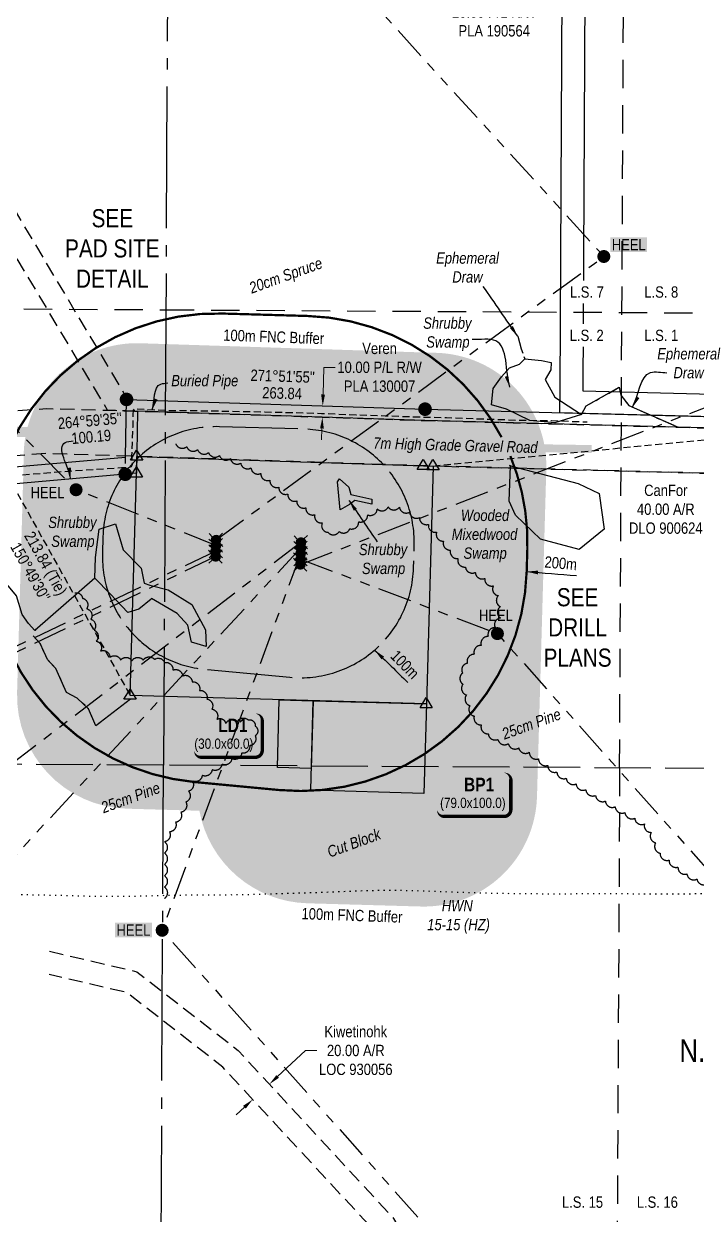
# Model space of a CAD drawing. Header units: inches. Extents: x 464475 to 485921, y 6038951 to 6050475.
# Drawn here: x 476161 to 476755, y 6043843 to 6044894 of the extents above; entities that cross this region are included whole.
import ezdxf
from ezdxf.enums import TextEntityAlignment as Align

# ---------------------------------------------------------------- set-up
doc = ezdxf.new("R2010")
doc.units = ezdxf.units.IN
doc.header["$LTSCALE"] = 5
for name, pattern in [('0', [1, 1, 0]), ('foc-ACCESSROAD', [3.75, 2.5, -1.25]), ('foc-BUFFER', [16.75, 15, -1.75]), ('foc-DOT', [1, 0.2, -0.8]), ('foc-DRILLPATH', [14.75, 6, -1.75, 1.75, -1.75, 1.75, -1.75]), ('foc-LSD', [8, 5, -3]), ('foc-QUARTERLINE', [33, 25, -3, 2, -3]), ('foc-TIELINE', [1.875, 1.25, -0.625]), ('foc-TOPO', [1, 0.2, -0.8]), ('foc-TOPO-ephemeral', [6.25, 3.125, -0.625, 0.625, -0.625, 0.625, -0.625]), ('foc-UNSURVEYED', [12.5, 10, -2.5]), ('UG_PIPE', [1.875, 1.25, -0.625])]:
    doc.linetypes.add(name, pattern=pattern)
for name, color, linetype in [('ABADATA-DRILL-T', 8, 'Continuous'), ('AS-DRILL', 8, 'foc-DOT'), ('AS-PIPE-UG', 44, 'UG_PIPE'), ('AS-PIPE-UG-T', 44, 'Continuous'), ('AS-ROADS', 254, 'Continuous'), ('AUX-BUFFER', 7, 'foc-BUFFER'), ('C-RW', 13, 'Continuous'), ('C-SYMBOL', 7, 'Continuous'), ('DETAIL-T', 7, 'Continuous'), ('F-AR', 190, 'foc-ACCESSROAD'), ('L-BD', 7, 'Continuous'), ('L-MON', 1, 'Continuous'), ('L-QSEC', 8, 'foc-QUARTERLINE'), ('L-SECTION-LSD', 7, 'foc-LSD'), ('L-TIE', 7, 'foc-TIELINE'), ('L-USEC', 7, 'foc-UNSURVEYED'), ('P-BUFFER-H 30m', 51, 'Continuous'), ('P-FNC BUFFER-T', 40, 'Continuous'), ('P-PDRILLPATH', 12, 'foc-DRILLPATH'), ('P-PROPOSED', 10, 'Continuous'), ('P-PROPOSED-H', 21, 'Continuous'), ('P-TEMP-BLOCKS', 250, 'Continuous'), ('P-TEMP-H', 41, 'Continuous'), ('P-TEMP_WORKSPACE', 46, 'Continuous'), ('T-BUSH', 110, '0'), ('T-BUSH-T', 110, 'Continuous'), ('T-CREEK', 160, 'Continuous'), ('T-DRAW', 143, 'foc-TOPO-ephemeral'), ('T-GENERAL', 48, 'foc-TOPO'), ('T-WATER-T', 170, 'Continuous'), ('WETLAND', 143, 'Continuous'), ('WETLAND-T', 146, 'Continuous')]:
    doc.layers.add(name, color=color, linetype=linetype)
for name, color, linetype, lineweight in [('C-RW-T', 13, 'Continuous', 9), ('F-AR-T', 190, 'Continuous', 9), ('T-TEXT', 48, 'Continuous', 18)]:
    doc.layers.add(name, color=color, linetype=linetype, lineweight=lineweight)
doc.styles.add('100L', font='ARIALN.TTF', dxfattribs={"height": 11})
doc.styles.add('175L', font='ARIALN.TTF', dxfattribs={"height": 20})
doc.styles.add('80', font='ARIALN.TTF', dxfattribs={"height": 10})
doc.styles.add('80CG', font='ARIALN.TTF', dxfattribs={"height": 10})
doc.styles.add('80L', font='ARIALN.TTF', dxfattribs={"height": 10})
doc.styles.add('80LS', font='ARIALNI.TTF', dxfattribs={"height": 10})
doc.styles.add('BOLD', font='ARIALNB.TTF')
doc.styles.add('foc-LtypeFont', font='ARIALN.TTF', dxfattribs={"height": 7.35})
doc.linetypes.add('foc-TOPO-flowdirection-NOLINE', pattern='A,0,[">",foc-LtypeFont,S=0.3,R=0,X=0,Y=-0.945],-20,[">",foc-LtypeFont,S=0.3,R=0,X=0,Y=-0.945],0', length=20)
doc.dimstyles.new('CG2011', dxfattribs={"dimscale": 5, "dimtxt": 9, "dimasz": 2, "dimexe": 0.2, "dimexo": 0.0625, "dimgap": 0.5, "dimtad": 0, "dimtih": 1, "dimtoh": 1, "dimzin": 0, "dimdsep": 46, "dimtxsty": '80CG', "dimcen": 0.1, "dimse1": 1, "dimse2": 1, "dimclrd": 256, "dimclrt": 256, "dimaunit": 1, "dimadec": 4, "dimazin": 0, "dimtfac": 0.06, "dimtofl": 0, "dimtmove": 0, "dimatfit": 1, "dimfxl": 0.2, "dimtolj": 1, "dimtzin": 0, "dimlwd": -1, "dimarcsym": 0})
doc.dimstyles.new('Compass 5 000', dxfattribs={"dimscale": 5, "dimtxt": 9, "dimasz": 2, "dimexe": 0.2, "dimexo": 0.0625, "dimgap": 0.5, "dimtad": 0, "dimtih": 1, "dimtoh": 1, "dimzin": 0, "dimdsep": 46, "dimtxsty": '80CG', "dimcen": 0.1, "dimse1": 1, "dimse2": 1, "dimclrd": 256, "dimclrt": 256, "dimaunit": 1, "dimadec": 4, "dimazin": 0, "dimtfac": 0.06, "dimtofl": 0, "dimtmove": 0, "dimatfit": 1, "dimfxl": 0.2, "dimtolj": 1, "dimtzin": 0, "dimlwd": -1, "dimarcsym": 0})

# ---------------------------------------------------------------- blocks, each defined once
blk = doc.blocks.new('fdia')
at = {"color": 255, "const_width": 1}
blk.add_lwpolyline([(-0.5, 0, 1), (0.5, 0, 1)], format="xyb", close=True, dxfattribs=at)
blk = doc.blocks.new('Fdiaa')
blk.add_blockref('fdia', (0, 0))
blk = doc.blocks.new('fdib')
at = {"color": 1, "const_width": 1.6}
blk.add_lwpolyline([(-0.4, 0, 1), (0.4, 0, 1)], format="xyb", close=True, dxfattribs=at)
at = {"color": 1}
blk.add_circle((0, 0), 0.8, dxfattribs=at)
blk = doc.blocks.new('Fdibb')
blk.add_blockref('fdib', (0, 0))
blk = doc.blocks.new('fdicc')
for name in ['Fdibb', 'Fdiaa']:
    blk.add_blockref(name, (0, 0))
blk = doc.blocks.new('FDI')
blk.add_blockref('fdicc', (0, 0))
blk = doc.blocks.new('*D368')
at = {"layer": 'F-AR-T', "transparency": 16777216}
for p, q in [((476774.1, 6044547.3), (476774.3, 6044557.3)), ((476772.5, 6044487.4), (476771.9, 6044465.8)), ((476771.9, 6044465.8), (476761.9, 6044465.8))]:
    blk.add_line(p, q, dxfattribs=at)
for points in [[(476772.4, 6044547.4), (476775.7, 6044547.3), (476773.8, 6044537.3)], [(476770.8, 6044487.4), (476774.1, 6044487.3), (476772.7, 6044497.4)]]:
    blk.add_solid(points, dxfattribs=at)
at = {"layer": 'F-AR-T', "transparency": 16777216, "insert": (476727.6, 6044465.8), "char_height": 10, "attachment_point": 5, "style": '80CG'}
blk.add_mtext('\\A1;CanFor\\P40.00 A/R\\PDLO 900624', dxfattribs=at)
blk = doc.blocks.new('*D369')
at = {"layer": 'C-RW-T', "transparency": 16777216}
for p, q in [((476425, 6044567.1), (476425.8, 6044591.1)), ((476425.8, 6044591.1), (476435.8, 6044591.1)), ((476424, 6044537.2), (476423.7, 6044527.2))]:
    blk.add_line(p, q, dxfattribs=at)
for points in [[(476423.3, 6044567.2), (476426.7, 6044567.1), (476424.7, 6044557.1)], [(476422.4, 6044537.2), (476425.7, 6044537.1), (476424.4, 6044547.1)]]:
    blk.add_solid(points, dxfattribs=at)
at = {"layer": 'C-RW-T', "transparency": 16777216, "insert": (476474.9, 6044591.1), "char_height": 10, "attachment_point": 5, "style": '80CG'}
blk.add_mtext('\\A1;Veren\\P10.00 P/L R/W\\PPLA 130007', dxfattribs=at)
blk = doc.blocks.new('*D371')
at = {"layer": 'C-RW-T', "transparency": 16777216}
for p, q in [((476626.1, 6044904.7), (476615.6, 6044904.8)), ((476666, 6044904.5), (476676, 6044904.5))]:
    blk.add_line(p, q, dxfattribs=at)
for points in [[(476626.1, 6044906.4), (476626, 6044903.1), (476636.1, 6044904.7)], [(476666.1, 6044906.2), (476666, 6044902.9), (476656, 6044904.6)]]:
    blk.add_solid(points, dxfattribs=at)
at = {"layer": 'C-RW-T', "transparency": 16777216, "insert": (476576.1, 6044904.8), "char_height": 10, "attachment_point": 5, "style": '80CG'}
blk.add_mtext('\\A1;Veren\\P20.00 P/L R/W\\PPLA 190564', dxfattribs=at)
blk = doc.blocks.new('TRIA')
blk.add_hatch(color=255).paths.add_polyline_path([(-0.04, 1.52), (-1.47, -0.87), (1.39, -0.87)])
blk = doc.blocks.new('TRIAA')
blk.add_blockref('TRIA', (0, 0))
blk = doc.blocks.new('TRIB')
at = {"color": 1}
blk.add_lwpolyline([(-1.12, -0.67), (-0.04, 1.13), (1.04, -0.67)], close=True, dxfattribs=at)
blk = doc.blocks.new('TRIBB')
blk.add_blockref('TRIB', (0, 0))
blk = doc.blocks.new('TRICC')
for name in ['TRIAA', 'TRIBB']:
    blk.add_blockref(name, (0, 0))
blk = doc.blocks.new('plspike')
blk.add_blockref('TRICC', (0, 0))
blk = doc.blocks.new('WC')
at = {"layer": 'L-MON'}
h = blk.add_hatch(color=255, dxfattribs=at)
h.dxf.hatch_style = 1
edge = h.paths.add_edge_path()
edge.add_arc((0, 0), 0.9, 0, 360)
at = {"layer": 'L-MON', "color": 240, "flags": 128}
for points in [[(-0.62, 0.5), (-1.23, 1.12)], [(0.52, 0.61), (1.13, 1.21)], [(-1.18, -1.18), (-0.56, -0.57)], [(1.16, -1.18), (0.56, -0.57)]]:
    blk.add_lwpolyline(points, dxfattribs=at)
at = {"layer": 'L-MON', "color": 240}
for radius in [0.8, 0.373]:
    blk.add_circle((0, 0), radius, dxfattribs=at)
blk = doc.blocks.new('*U503')
h = blk.add_hatch(color=191)
edge = h.paths.add_edge_path()
edge.add_line((-24, -20), (24, -20))
edge.add_arc((24, -14), 6, 270, 360)
edge.add_line((30, -14), (30, 12.5))
edge.add_arc((24, 12.5), 6, 0, 90)
edge.add_line((24, 18.5), (-24, 18.5))
edge.add_arc((-24, 12.5), 6, 90, 180)
edge.add_line((-30, 12.5), (-30, -14))
edge.add_arc((-24, -14), 6, 180, 270)
at = {"color": 250, "flags": 128}
blk.add_lwpolyline([(-24, -20, 3, 3, 0), (24, -20, 3, 3, 0.414214), (30, -14, 3, 3, 0), (30, 12.5, 3, 0, 0.414214), (24, 18.5, 0, 0, 0), (-24, 18.5, 0, 0, 0.414214), (-30, 12.5, 0, 0, 0), (-30, -14, 0, 3, 0.414214)], format="xyseb", close=True, dxfattribs=at)
at = {"flags": 128}
blk.add_lwpolyline([(-18.8, -11.9, 0, 7.5, 0), (0, 0, 0, 0, 0)], format="xyseb", dxfattribs=at)
at = {"color": 250}
for tag, p, height, style in [('TEMP_AREA_W1_001', (-8.9, 2.2), 12, 'BOLD'), ('ENTER_TEXT_001', (-30, -12.5), 9, '80')]:
    blk.add_attdef(tag, p, '', height=height, dxfattribs=dict(at, style=style))
blk = doc.blocks.new('*U504')
h = blk.add_hatch(color=191)
edge = h.paths.add_edge_path()
edge.add_line((-26.5, -20), (26.5, -20))
edge.add_arc((26.5, -14), 6, 270, 360)
edge.add_line((32.5, -14), (32.5, 12.5))
edge.add_arc((26.5, 12.5), 6, 0, 90)
edge.add_line((26.5, 18.5), (-26.5, 18.5))
edge.add_arc((-26.5, 12.5), 6, 90, 180)
edge.add_line((-32.5, 12.5), (-32.5, -14))
edge.add_arc((-26.5, -14), 6, 180, 270)
at = {"color": 250, "flags": 128}
blk.add_lwpolyline([(-26.5, -20, 3, 3, 0), (26.5, -20, 3, 3, 0.414214), (32.5, -14, 3, 3, 0), (32.5, 12.5, 3, 0, 0.414214), (26.5, 18.5, 0, 0, 0), (-26.5, 18.5, 0, 0, 0.414214), (-32.5, 12.5, 0, 0, 0), (-32.5, -14, 0, 3, 0.414214)], format="xyseb", close=True, dxfattribs=at)
at = {"flags": 128}
blk.add_lwpolyline([(-18.8, -11.9, 0, 7.5, 0), (0, 0, 0, 0, 0)], format="xyseb", dxfattribs=at)
at = {"color": 250}
for tag, p, height, style in [('TEMP_AREA_W1_001', (-8.9, 2.2), 12, 'BOLD'), ('ENTER_TEXT_001', (-30, -12.5), 9, '80')]:
    blk.add_attdef(tag, p, '', height=height, dxfattribs=dict(at, style=style))
blk = doc.blocks.new('*D471')
at = {"layer": 'F-AR-T', "transparency": 16777216}
for p, q in [((476384.9, 6043965.1), (476409.6, 6043988)), ((476409.6, 6043988), (476419.6, 6043988)), ((476355.6, 6043937.9), (476348.2, 6043931.1))]:
    blk.add_line(p, q, dxfattribs=at)
for points in [[(476383.8, 6043966.3), (476386, 6043963.9), (476377.6, 6043958.3)], [(476354.4, 6043939.2), (476356.7, 6043936.7), (476362.9, 6043944.7)]]:
    blk.add_solid(points, dxfattribs=at)
at = {"layer": 'F-AR-T', "transparency": 16777216, "insert": (476453.9, 6043988), "char_height": 10, "attachment_point": 5, "style": '80CG'}
blk.add_mtext('\\A1;Kiwetinohk\\P20.00 A/R\\PLOC 930056', dxfattribs=at)
blk = doc.blocks.new('plbh')
at = {"layer": 'L-MON'}
h = blk.add_hatch(color=255, dxfattribs=at)
h.dxf.hatch_style = 1
edge = h.paths.add_edge_path()
edge.add_arc((0, 0), 1.16, 0, 360)
h = blk.add_hatch(color=256, dxfattribs=at)
h.dxf.hatch_style = 1
h.paths.add_polyline_path([(-0.96, 0, 1), (0.96, 0, 1)])
h.paths.add_polyline_path([(0.91, 0, -1), (-0.91, 0, -1)], flags=16)
h.paths.add_polyline_path([(0.45, 0, -1), (-0.45, 0, -1)], flags=0)
h = blk.add_hatch(color=256, dxfattribs=at)
h.dxf.hatch_style = 1
h.paths.add_polyline_path([(-0.45, 0, 1), (0.45, 0, 1)])
h.paths.add_polyline_path([(0.4, 0, -1), (-0.4, 0, -1)], flags=16)
at = {"layer": 'L-MON', "color": 240}
for radius in [0.96, 0.91, 0.45, 0.4]:
    blk.add_circle((0, 0), radius, dxfattribs=at)

msp = doc.modelspace()

# ---------------------------------------------------------------- hatches: boundary and pattern name
at = {"layer": 'AS-ROADS'}
h = msp.add_hatch(color=256, dxfattribs=at)
h.dxf.hatch_style = 1
h.paths.add_polyline_path([(476098.253, 6044535.339), (476107.098, 6044537.695), (476116.613, 6044538.267), (476125.201, 6044543.951), (476128.751, 6044550.704), (476135.325, 6044554.526), (476135.76, 6044545.617), (476139.063, 6044540.325), (476143.622, 6044539.251), (476165.194, 6044538.283), (476183.764, 6044536.017), (476119.69, 6044533.133)])
at = {"layer": 'P-BUFFER-H 30m'}
h = msp.add_hatch(color=256, dxfattribs=at)
h.dxf.hatch_style = 1
edge = h.paths.add_edge_path()
edge.add_line((476315.81, 6044199.678), (476251.937, 6044201.493))
edge.add_arc((476254.776, 6044301.399), 99.947, 178.372618, 268.372618, ccw=False)
edge.add_line((476154.869, 6044304.238), (476160.429, 6044499.937))
edge.add_line((476160.429, 6044499.937), (476160.682, 6044514.25))
edge.add_arc((476260.613, 6044512.483), 99.947, 88.134141, 178.987365, ccw=False)
edge.add_line((476263.867, 6044612.377), (476516.542, 6044604.146))
edge.add_line((476516.542, 6044604.146), (476524.847, 6044603.926))
edge.add_arc((476522.201, 6044504.014), 99.947, -1.627382, 88.483226, ccw=False)
edge.add_line((476622.108, 6044501.176), (476616.141, 6044291.133))
edge.add_line((476616.141, 6044291.133), (476613.898, 6044212.207))
edge.add_arc((476513.992, 6044215.045), 99.947, 268.372618, 358.372618, ccw=False)
edge.add_line((476511.153, 6044115.138), (476411.246, 6044117.977))
edge.add_arc((476414.085, 6044217.883), 99.947, 190.49497, 268.372618, ccw=False)
h = msp.add_hatch(color=256, dxfattribs=at)
h.dxf.hatch_style = 1
h.paths.add_polyline_path([(476192.143, 6044388.392), (476204.465, 6044388.013), (476207.305, 6044374.129), (476192.143, 6044371.199)])
h = msp.add_hatch(color=256, dxfattribs=at)
h.dxf.hatch_style = 1
h.paths.add_polyline_path([(476228.515, 6044295.666), (476249.444, 6044295.666), (476249.444, 6044278.474), (476228.515, 6044278.474)])
at = {"layer": 'P-PROPOSED-H'}
h = msp.add_hatch(color=256, dxfattribs=at)
h.dxf.hatch_style = 1
h.paths.add_polyline_path([(476254.776, 6044301.399), (476260.351, 6044497.634), (476260.613, 6044512.483), (476513.592, 6044504.242), (476522.201, 6044504.014), (476516.234, 6044293.971)])
at = {"layer": 'P-TEMP-H'}
h = msp.add_hatch(color=256, dxfattribs=at)
h.dxf.hatch_style = 1
h.paths.add_polyline_path([(476384.652, 6044237.717), (476386.355, 6044297.661), (476416.327, 6044296.81), (476414.624, 6044236.866)])
h = msp.add_hatch(color=256, dxfattribs=at)
h.dxf.hatch_style = 1
h.paths.add_polyline_path([(476416.327, 6044296.81), (476516.234, 6044293.971), (476513.992, 6044215.045), (476414.085, 6044217.883)])

# ---------------------------------------------------------------- linework, layer by layer
at = {"layer": 'AS-DRILL', "flags": 128}
msp.add_lwpolyline([(477200.647, 6043923.075), (477200.647, 6043923.075), (477200.617, 6043923.095), (477200.598, 6043923.136), (477200.638, 6043923.155), (477200.728, 6043923.185), (477200.898, 6043923.294), (477201.059, 6043923.463), (477201.03, 6043923.563), (477200.84, 6043923.614), (477200.83, 6043923.614), (477200.641, 6043923.775), (477200.542, 6043923.906), (477200.532, 6043923.916), (477200.103, 6043924.248), (477199.524, 6043924.341), (477199.213, 6043924.203), (477199.124, 6043924.343), (477198.976, 6043924.714), (477198.746, 6043924.835), (477198.446, 6043924.796), (477198.196, 6043924.758), (477197.946, 6043924.769), (477198.346, 6043924.707), (477198.625, 6043924.665), (477199.345, 6043924.592), (477199.995, 6043924.589), (477200.155, 6043924.598), (477200.536, 6043924.786), (477200.847, 6043925.054), (477201.579, 6043925.391), (477201.989, 6043925.479), (477202.029, 6043925.388), (477202.418, 6043925.126), (477202.467, 6043924.986), (477202.216, 6043924.867), (477202.216, 6043924.738), (477202.636, 6043924.725), (477202.936, 6043924.754), (477202.945, 6043924.674), (477202.905, 6043924.554), (477202.604, 6043924.386), (477202.454, 6043924.416), (477202.685, 6043924.655), (477203.157, 6043924.923), (477203.377, 6043924.982), (477203.757, 6043925.04), (477203.827, 6043925.039), (477203.997, 6043925.048), (477204.027, 6043925.038), (477203.987, 6043925.039), (477203.917, 6043925.019), (477203.857, 6043924.989), (477203.747, 6043925.04), (477203.509, 6043925.301), (477203.121, 6043925.833), (477203.062, 6043925.903), (477202.565, 6043926.596), (477201.81, 6043927.509), (477200.805, 6043928.515), (477199.46, 6043929.621), (477197.856, 6043930.799), (477196.002, 6043932.059), (477193.949, 6043933.399), (477191.657, 6043934.92), (477189.096, 6043936.753), (477186.326, 6043938.837), (477183.905, 6043940.699), (477183.348, 6043941.122), (477180.24, 6043943.528), (477177.082, 6043946.044), (477173.905, 6043948.67), (477170.699, 6043951.396), (477167.502, 6043954.122), (477164.296, 6043956.768), (477161.149, 6043959.354), (477158.36, 6043961.648), (477157.972, 6043961.97), (477154.576, 6043964.837), (477151.022, 6043968.054), (477150.564, 6043968.487), (477147.449, 6043971.522), (477143.857, 6043975.101), (477140.165, 6043978.689), (477136.233, 6043982.269), (477131.931, 6043985.91), (477127.3, 6043989.624), (477122.319, 6043993.389), (477117.018, 6043997.205), (477111.408, 6044001.173), (477105.568, 6044005.323), (477099.5, 6044009.623), (477093.282, 6044014.074), (477087.085, 6044018.625), (477080.848, 6044023.227), (477074.471, 6044027.819), (477071.76, 6044029.722), (477067.913, 6044032.382), (477061.226, 6044036.975), (477054.958, 6044041.267), (477054.449, 6044041.609), (477050.862, 6044044.047), (477047.602, 6044046.214), (477040.534, 6044050.609), (477033.145, 6044054.736), (477025.425, 6044058.665), (477017.463, 6044062.465), (477009.372, 6044066.285), (477001.142, 6044070.127), (476997.859, 6044071.633), (476992.741, 6044073.929), (476984.149, 6044077.642), (476976.305, 6044080.871), (476975.387, 6044081.236), (476966.464, 6044084.641), (476957.4, 6044087.916), (476943.745, 6044092.855), (476931.537, 6044097.326), (476919.808, 6044101.635), (476910.745, 6044104.97), (476901.672, 6044108.316), (476892.558, 6044111.611), (476883.343, 6044114.697), (476874.017, 6044117.454), (476864.589, 6044119.871), (476855.05, 6044121.969), (476845.498, 6044123.737), (476835.886, 6044125.215), (476826.411, 6044126.333), (476816.764, 6044126.971), (476807.105, 6044127.11), (476797.464, 6044126.958), (476787.843, 6044126.766), (476768.571, 6044126.423), (476749.289, 6044126.139), (476730.018, 6044126.026), (476710.708, 6044126.112), (476691.419, 6044126.209), (476672.129, 6044126.236), (476652.838, 6044126.202), (476633.578, 6044126.129), (476614.268, 6044126.186), (476595.008, 6044126.382), (476575.69, 6044126.689), (476556.482, 6044127.205), (476537.185, 6044127.842), (476518.008, 6044128.558), (476498.751, 6044129.124), (476479.461, 6044129.251), (476460.179, 6044128.878), (476440.905, 6044128.134), (476421.661, 6044127.391), (476402.378, 6044126.747), (476383.205, 6044126.183), (476363.932, 6044125.66), (476344.67, 6044125.306), (476325.409, 6044125.163), (476306.158, 6044125.079), (476286.876, 6044124.786), (476267.574, 6044124.243), (476248.291, 6044123.869), (476228.981, 6044123.896), (476209.733, 6044124.312), (476190.496, 6044124.859), (476171.207, 6044125.245), (476151.948, 6044125.442), (476132.688, 6044125.468), (476113.388, 6044125.535), (476094.139, 6044125.782), (476074.83, 6044126.068), (476055.561, 6044126.295), (476036.292, 6044126.531), (476017.024, 6044126.978), (475997.747, 6044127.575), (475978.489, 6044128.011), (475959.21, 6044128.328), (475939.941, 6044128.554), (475920.69, 6044128.491), (475901.429, 6044128.277), (475882.169, 6044128.364), (475862.9, 6044128.62), (475853.271, 6044128.768), (475843.652, 6044128.967), (475834.033, 6044129.235), (475824.425, 6044129.583), (475814.796, 6044129.901), (475805.218, 6044130.219), (475795.59, 6044130.607), (475786.021, 6044130.985), (475776.473, 6044131.333), (475766.884, 6044131.551), (475757.304, 6044131.679), (475747.685, 6044131.737), (475738.075, 6044131.786), (475728.475, 6044131.864), (475718.845, 6044131.942), (475709.205, 6044132.02), (475699.596, 6044132.078), (475689.966, 6044132.127), (475680.356, 6044132.155), (475670.706, 6044132.143), (475661.115, 6044132.121), (475651.465, 6044132.079), (475641.875, 6044131.997), (475632.234, 6044131.896), (475622.624, 6044131.884), (475612.984, 6044131.982), (475603.345, 6044132.111), (475593.785, 6044132.208), (475584.195, 6044132.286), (475574.545, 6044132.325), (475564.935, 6044132.343), (475555.305, 6044132.381), (475549.726, 6044132.419), (475530.445, 6044132.416), (475511.234, 6044132.232), (475492.003, 6044132.078), (475472.812, 6044131.935), (475453.542, 6044131.881), (475434.261, 6044131.858), (475415.021, 6044131.874), (475395.792, 6044132.04), (475376.552, 6044132.237), (475357.303, 6044132.363), (475338.033, 6044132.39), (475318.772, 6044132.326), (475299.481, 6044132.213), (475280.231, 6044132.129), (475260.95, 6044132.106), (475241.67, 6044132.033), (475222.369, 6044131.999), (475203.1, 6044132.126), (475183.82, 6044132.292), (475164.541, 6044132.419), (475145.261, 6044132.506), (475125.98, 6044132.432), (475106.699, 6044132.239), (475087.408, 6044132.105), (475068.128, 6044132.152), (475048.859, 6044132.359), (475029.58, 6044132.595), (475010.331, 6044132.772), (474991.051, 6044132.868), (474971.761, 6044132.945), (474952.491, 6044133.081), (474933.182, 6044133.178), (474913.921, 6044133.155), (474894.641, 6044133.071), (474875.37, 6044132.998), (474856.139, 6044132.924), (474836.888, 6044132.681), (474817.647, 6044132.477), (474798.357, 6044132.554), (474779.077, 6044132.6), (474759.806, 6044132.517), (474740.547, 6044132.663), (474721.287, 6044132.83), (474702.008, 6044133.056), (474684.74, 6044133.493), (474667.752, 6044133.868)], dxfattribs=at)
at = {"layer": 'AS-PIPE-UG', "flags": 128}
msp.add_lwpolyline([(476159.634, 6044496.197), (476181.217, 6044497.984), (476203.568, 6044499.813), (476225.017, 6044501.181), (476247.196, 6044502.639), (476253.148, 6044502.74), (476255.776, 6044503.486), (476256.724, 6044505.335), (476256.248, 6044513.059), (476256.63, 6044524.661), (476257.226, 6044539.036), (476257.235, 6044549.196), (476257.575, 6044553.199), (476259.899, 6044554.515), (476269.276, 6044553.905), (476292.62, 6044552.986), (476313.809, 6044552.901), (476342.919, 6044552.435), (476373.574, 6044551.82), (476397.707, 6044551.252), (476423.685, 6044550.469), (476454.27, 6044549.184), (476479.742, 6044548.398), (476506.486, 6044547.371), (476533.954, 6044546.749), (476566.525, 6044545.555), (476594.913, 6044544.621), (476626.739, 6044544.084), (476658.171, 6044542.897)], dxfattribs=at)
at = {"layer": 'AS-ROADS', "const_width": 7, "flags": 128}
msp.add_lwpolyline([(475938.774, 6044496.289), (475992.938, 6044513.569), (476018.299, 6044520.41), (476046.685, 6044526.246), (476066.492, 6044529.116), (476077.607, 6044530.238), (476106.104, 6044532.541), (476165.615, 6044533.116), (476191.861, 6044532.765), (476222.231, 6044531.538), (476273.282, 6044529.956), (476318.371, 6044527.615), (476352.468, 6044526.465), (476384.143, 6044524.418), (476426.161, 6044523.319), (476479.093, 6044521.292), (476515.849, 6044520.83), (476554.619, 6044519.707), (476580.686, 6044520.081), (476605.773, 6044519.79), (476626.849, 6044519.516), (476662.225, 6044518.995)], dxfattribs=at)
at = {"layer": 'AUX-BUFFER', "color": 251, "linetype": 'foc-BUFFER', "const_width": 1.998, "flags": 128}
msp.add_lwpolyline([(476582.601, 6044529.442, 0.27124123), (476411.263, 6044636.464), (476336.294, 6044638.608, 0.41421356), (476130.767, 6044444.51), (476130.345, 6044429.756, 0.39515484), (476311.375, 6044225.032), (476386.204, 6044217.97, 0.43353264), (476604.798, 6044411.265), (476605.361, 6044430.937, 0.10520968), (476590.379, 6044512.779)], format="xyb", dxfattribs=at)
at = {"layer": 'AUX-BUFFER', "color": 251, "linetype": 'foc-BUFFER', "flags": 128}
msp.add_lwpolyline([(476230.673, 6044441.653), (476230.251, 6044426.899, 0.39515484), (476320.766, 6044324.537), (476395.595, 6044317.475, 0.43353264), (476504.892, 6044414.122), (476505.455, 6044433.794, 0.41421356), (476408.406, 6044536.558), (476333.436, 6044538.702, 0.41421356)], format="xyb", close=True, dxfattribs=at)
at = {"layer": 'C-RW'}
for points in [[(477211.037, 6044534.297), (477065.478, 6044545.245), (477065.478, 6044545.245), (477065.478, 6044545.245), (476928.755, 6044543.24), (476634.119, 6044551.042), (476634.233, 6044571.896), (476636.791, 6045039.591), (476636.928, 6045064.565), (476602.632, 6045142.057)], [(476624.583, 6045141.929), (476656.94, 6045068.813), (476656.78, 6045039.474), (476654.215, 6044570.506), (476928.873, 6044563.233), (477065.185, 6044565.232), (477065.185, 6044565.232), (477065.185, 6044565.232), (477211.135, 6044554.304)], [(475359.925, 6044462.769), (475379.236, 6044455.918), (475456.692, 6044421.207), (475486.781, 6044407.819), (475588.797, 6044388.746), (475663.735, 6044389.308), (475664.069, 6044389.337), (475755.649, 6044405.034), (475756.008, 6044405.123), (475982.313, 6044478.63), (476001.448, 6044484.846), (476031.657, 6044494.659), (476149.427, 6044502.965), (476250.605, 6044511.83), (476251.506, 6044562.78), (476251.506, 6044562.78), (476515.067, 6044554.194), (476928.755, 6044543.24), (477065.478, 6044545.245), (477065.478, 6044545.245), (477065.478, 6044545.245), (477211.037, 6044534.297)], [(477210.987, 6044524.275), (477065.168, 6044535.245), (477065.168, 6044535.245), (477065.168, 6044535.245), (476928.696, 6044533.243), (476514.772, 6044544.204), (476261.32, 6044552.46), (476260.351, 6044497.634), (476260.351, 6044497.634), (476150.588, 6044488.017), (476035.109, 6044480.19), (476004.532, 6044470.075), (475985.396, 6044463.858), (475759.617, 6044390.517), (475665.405, 6044374.355), (475587.626, 6044373.734), (475486.701, 6044392.585), (475482.335, 6044393.4), (475456.606, 6044404.904), (475373.741, 6044441.958), (475359.841, 6044446.887)]]:
    msp.add_lwpolyline(points, dxfattribs=at)
at = {"layer": 'F-AR'}
msp.add_line((476513.592, 6044504.242), (476928.46, 6044493.257), dxfattribs=at)
at = {"layer": 'F-AR', "flags": 128}
for points in [[(476089.857, 6045145.031), (476089.189, 6045042.772), (476087.858, 6044838.995), (476121.752, 6044781.959), (476127.579, 6044772.156), (476252.389, 6044562.755), (476258.466, 6044552.552), (476251.329, 6044552.751), (476234.816, 6044553.213), (476131.256, 6044726.827), (476125.437, 6044736.618), (476067.851, 6044833.518), (476069.2, 6045042.887), (476069.859, 6045145.147)], [(475360.204, 6044515.692), (475397.732, 6044502.382), (475456.981, 6044475.835), (475487.069, 6044462.353), (475501.609, 6044455.838), (475593.059, 6044438.727), (475659.276, 6044439.213), (475743.627, 6044453.653), (476022.082, 6044544.096), (476140.608, 6044552.068), (476145.615, 6044552.275), (476180.833, 6044554.747), (476234.816, 6044553.212), (476251.329, 6044552.746), (476258.466, 6044552.545), (476261.325, 6044552.46), (476514.772, 6044544.204), (476928.696, 6044533.243), (477065.168, 6044535.245), (477065.168, 6044535.245), (477065.168, 6044535.245), (477210.987, 6044524.275)], [(477210.792, 6044484.337), (477194.376, 6044485.59), (477194.376, 6044485.59), (477194.376, 6044485.59), (477063.929, 6044495.244), (477063.929, 6044495.244), (476928.46, 6044493.257), (476513.592, 6044504.242), (476260.018, 6044512.503), (476180.547, 6044515.092), (476143.885, 6044512.206), (476130.235, 6044511.289), (476029.75, 6044504.548), (475999.395, 6044494.688), (475980.26, 6044488.474), (475753.25, 6044414.742), (475662.849, 6044399.262), (475589.526, 6044398.718), (475489.622, 6044417.406), (475486.839, 6044418.653), (475456.75, 6044432.133), (475382.872, 6044465.233), (475359.98, 6044473.352)], [(476183.389, 6044075.676), (476260.615, 6044057.605), (476280.046, 6044042.494), (476349.98, 6043988.109), (476487.319, 6043839.829), (476540.164, 6043747.109), (476573.844, 6043647.137), (476525.35, 6043522.029), (476719.185, 6043431.554), (476865.91, 6043363.082), (476862.619, 6043332.173)], [(476837.508, 6043332.212), (476839.161, 6043347.729), (476672.889, 6043428.389), (476674.418, 6043431.814), (476674.917, 6043432.94), (476499.871, 6043511.558), (476552.604, 6043647.606), (476521.841, 6043738.898), (476471.089, 6043827.931), (476336.422, 6043973.333), (476279.917, 6044017.277), (476251.808, 6044039.138), (476183.284, 6044055.166)]]:
    msp.add_lwpolyline(points, dxfattribs=at)
at = {"layer": 'L-QSEC'}
for p in [(476288.059, 6045003.953), (476280.237, 6043466.435)]:
    msp.add_line(p, (476284.172, 6044239.9), dxfattribs=at)
at = {"layer": 'L-SECTION-LSD'}
msp.add_line((476686.844, 6044237.562), (476682.679, 6043434.112), dxfattribs=at)
at = {"layer": 'L-SECTION-LSD', "flags": 128}
for points in [[(476686.844, 6044237.562), (476690.86, 6045041.596)], [(475480.949, 6044646.589), (476286.218, 6044641.916)], [(476286.218, 6044641.916), (477091.487, 6044637.243)]]:
    msp.add_lwpolyline(points, dxfattribs=at)
at = {"layer": 'L-TIE'}
for p, q in [((476522.201, 6044504.014), (476928.755, 6044543.24)), ((476250.339, 6044496.757), (476250.605, 6044511.83)), ((476150.588, 6044488.017), (476254.776, 6044301.399))]:
    msp.add_line(p, q, dxfattribs=at)
at = {"layer": 'L-USEC'}
for p, q in [((476284.172, 6044239.9), (475478.828, 6044244.575)), ((477089.516, 6044235.225), (476284.172, 6044239.9))]:
    msp.add_line(p, q, dxfattribs=at)
at = {"layer": 'P-PDRILLPATH', "flags": 128}
for points in [[(476330.438, 6044433.878), (476206.924, 6044483.055), (472573.647, 6048154.423)], [(476330.298, 6044428.96), (475773.961, 6044163.191), (472389.698, 6047608.578)], [(476330.157, 6044424.042), (475347.988, 6043952.294), (474903.953, 6044442.207), (474686.949, 6044530.207), (472333.222, 6046918.766)]]:
    msp.add_lwpolyline(points, dxfattribs=at)
at = {"layer": 'P-PROPOSED', "flags": 128}
msp.add_lwpolyline([(476254.776, 6044301.399), (476260.351, 6044497.634), (476260.613, 6044512.483), (476513.592, 6044504.242), (476522.201, 6044504.014), (476516.234, 6044293.971)], close=True, dxfattribs=at)
at = {"layer": 'P-TEMP_WORKSPACE'}
for points in [[(476384.652, 6044237.717), (476386.355, 6044297.661), (476416.327, 6044296.81), (476414.624, 6044236.866)], [(476416.327, 6044296.81), (476516.234, 6044293.971), (476513.992, 6044215.045), (476414.085, 6044217.883)]]:
    msp.add_lwpolyline(points, close=True, dxfattribs=at)
at = {"layer": 'T-BUSH', "flags": 128}
for points in [[(476294.975, 6044523.691, 0.52056705), (476304.62, 6044521.073, 0.52056705), (476314.266, 6044518.455, 0.52056705), (476323.912, 6044515.836, 0.52056705), (476333.557, 6044513.218, 0.52056705), (476343.203, 6044510.6, 0.52056705), (476352.321, 6044506.535, 0.52056705), (476361.379, 6044502.31, 0.52056705), (476370.055, 6044497.451, 0.52056705), (476377.985, 6044491.369, 0.52056705), (476385.916, 6044485.286, 0.52056705), (476393.847, 6044479.204, 0.52056705), (476401.793, 6044473.141, 0.52056705), (476409.739, 6044467.078, 0.52056705), (476417.685, 6044461.015, 0.52056705), (476424.274, 6044453.764, 0.52056705), (476429.319, 6044445.463, 0.52056705), (476439.286, 6044446.207, 0.52056705), (476448.606, 6044448.61, 0.52056705), (476456.446, 6044454.809, 0.52056705), (476464.404, 6044460.84, 0.52056705), (476472.881, 6044466.135, 0.52056705), (476482.485, 6044467.855, 0.52056705), (476492.382, 6044467.618, 0.52056705), (476501.377, 6044463.259, 0.52056705), (476510.127, 6044458.497, 0.52056705), (476518.125, 6044452.503, 0.52056705), (476525.204, 6044445.57, 0.52056705), (476531.3, 6044437.65, 0.52056705), (476537.436, 6044429.763, 0.52056705), (476544.063, 6044422.281, 0.52056705), (476550.689, 6044414.799, 0.52056705), (476559.432, 6044410.1, 0.52056705), (476567.762, 6044404.716, 0.52056705), (476575.352, 6044398.213, 0.52056705), (476579.699, 6044389.578, 0.52056705), (476581.559, 6044379.836, 0.52056705), (476581.559, 6044369.841, 0.52056705), (476577.051, 6044361.341, 0.52056705), (476570.832, 6044353.517, 0.52056705), (476564.612, 6044345.693, 0.52056705), (476558.5, 6044337.786, 0.52056705), (476552.414, 6044329.857, 0.52056705), (476548.19, 6044321.213, 0.52056705), (476548.5, 6044311.379, 0.52056705), (476551.57, 6044301.868, 0.52056705), (476554.64, 6044292.356, 0.52056705), (476558.486, 6044283.259, 0.52056705), (476564.687, 6044275.421, 0.52056705), (476570.888, 6044267.583, 0.52056705), (476579.303, 6044262.683, 0.52056705), (476588.548, 6044258.886, 0.52056705), (476597.794, 6044255.088, 0.52056705), (476607.039, 6044251.291, 0.52056705), (476615.21, 6044245.553, 0.52056705), (476623.322, 6044239.714, 0.52056705), (476631.433, 6044233.874, 0.52056705), (476639.754, 6044228.357, 0.52056705), (476648.383, 6044223.314, 0.52056705), (476657.013, 6044218.271, 0.52056705), (476665.642, 6044213.229, 0.52056705), (476674.271, 6044208.186, 0.52056705), (476682.9, 6044203.143, 0.52056705), (476691.53, 6044198.1, 0.52056705), (476700.159, 6044193.057, 0.52056705), (476708.788, 6044188.015, 0.52056705), (476714.829, 6044180.619, 0.52056705), (476718.676, 6044171.395, 0.52056705), (476722.541, 6044162.184, 0.52056705), (476730.448, 6044156.07, 0.52056705), (476738.355, 6044149.957, 0.52056705), (476746.262, 6044143.844, 0.52056705), (476755.149, 6044139.328, 0.52056705), (476764.182, 6044135.052, 0.52056705), (476768.368, 6044126.646, 0.52056705), (476770.605, 6044116.905, 0.52056705), (476772.842, 6044107.163, 0.52056705), (476778.093, 6044099.046, 0.52056705), (476784.996, 6044091.818, 0.52056705), (476791.899, 6044084.59, 0.52056705), (476798.724, 6044077.289, 0.52056705), (476806.025, 6044069.431, 0.52056705)], [(476205.911, 6044392.071, -0.44036677), (476212.637, 6044387.285, -0.52056705), (476216.323, 6044377.995, -0.52056705), (476220.009, 6044368.705, -0.52056705), (476222.886, 6044359.18, -0.52056705), (476224.757, 6044349.362, -0.52056705), (476228.627, 6044340.714, -0.52056705), (476236.894, 6044335.096, -0.52056705), (476246.31, 6044332.739, -0.52056705), (476256.287, 6044332.152, -0.52056705), (476266.267, 6044332.61, -0.52056705), (476276.246, 6044333.164, -0.52056705), (476284.967, 6044330.424, -0.52056705), (476292.405, 6044323.828, -0.52056705), (476301.016, 6044318.753, -0.52056705), (476309.473, 6044313.495, -0.52056705), (476315.979, 6044305.908, -0.52056705), (476322.486, 6044298.322, -0.52056705), (476326.902, 6044289.375, -0.52056705), (476331.201, 6044280.352, -0.52056705), (476339.091, 6044276.799, -0.52056705), (476349.036, 6044277.795, -0.52056705), (476358.78, 6044279.851, -0.52056705), (476365.137, 6044274.47, -0.52056705), (476365.084, 6044265.805, -0.52056705), (476360.182, 6044257.095, -0.52056705), (476353.148, 6044250.521, -0.52056705), (476344.429, 6044245.635, -0.52056705), (476335.709, 6044240.749, -0.52056705), (476327.008, 6044235.832, -0.52056705), (476318.309, 6044230.911, -0.52056705), (476309.61, 6044225.99, -0.52056705), (476306.213, 6044216.969, -0.52056705), (476303.868, 6044207.277, -0.52056705), (476299.464, 6044198.305, -0.52056705), (476294.788, 6044189.485, -0.52056705), (476289.44, 6044181.041, -0.52056705), (476284.908, 6044172.315, -0.52056705), (476284.908, 6044162.32, -0.52056705), (476284.908, 6044152.325, -0.52056705), (476284.908, 6044142.33, -0.52056705), (476284.908, 6044132.336, -0.52056705), (476284.908, 6044122.166)]]:
    msp.add_lwpolyline(points, format="xyb", dxfattribs=at)
at = {"layer": 'T-CREEK', "flags": 128}
msp.add_lwpolyline([(476171.844, 6044360.405), (476170.528, 6044358.778), (476164.982, 6044364.868), (476159.205, 6044372.937), (476154.368, 6044389.486), (476144.359, 6044401.373), (476138.132, 6044408.775), (476128.561, 6044418.873), (476129.748, 6044431.818)], dxfattribs=at)
at = {"layer": 'T-CREEK', "linetype": 'foc-TOPO-flowdirection-NOLINE', "flags": 128}
msp.add_lwpolyline([(476223.591, 6044405.003), (476170.528, 6044358.778), (476164.982, 6044364.868), (476159.205, 6044372.937), (476154.368, 6044389.486), (476144.359, 6044401.373), (476138.132, 6044408.775), (476128.561, 6044418.873), (476129.748, 6044431.818)], dxfattribs=at)
at = {"layer": 'T-DRAW', "flags": 128}
for points in [[(476596.888, 6044618.503), (476599.873, 6044607.308), (476603.162, 6044598.49)], [(476653.055, 6044549.374), (476657.439, 6044557.115), (476686.486, 6044573.482), (476687.861, 6044566.459), (476695.08, 6044557.314), (476738.42, 6044538.282)], [(476227.877, 6044277.22), (476224.416, 6044274.55), (476218.049, 6044289.551), (476208.027, 6044298.982), (476198.43, 6044304.168), (476189.141, 6044325.207), (476181.573, 6044333.062), (476175.381, 6044347.385), (476169.063, 6044354.184)]]:
    msp.add_lwpolyline(points, dxfattribs=at)
at = {"layer": 'T-DRAW', "linetype": 'foc-TOPO-flowdirection-NOLINE', "flags": 128}
for points in [[(476653.055, 6044549.374), (476657.439, 6044557.115), (476686.486, 6044573.482), (476687.861, 6044566.459), (476695.08, 6044557.314), (476734.653, 6044539.936)], [(476254.895, 6044298.065), (476224.416, 6044274.55), (476218.049, 6044289.551), (476208.027, 6044298.982), (476198.43, 6044304.168), (476189.141, 6044325.207), (476181.573, 6044333.062), (476175.381, 6044347.385), (476169.063, 6044354.184)]]:
    msp.add_lwpolyline(points, dxfattribs=at)
at = {"layer": 'WETLAND'}
for points in [[(476626.304, 6044595.467), (476626.148, 6044588.981), (476621.136, 6044580.494), (476629.53, 6044564.839), (476653.055, 6044549.374), (476629.491, 6044542.218), (476607.669, 6044544.133), (476586.969, 6044554.176), (476573.689, 6044557.916), (476575.174, 6044572.407), (476582.472, 6044582.718), (476589.525, 6044590.705), (476598.365, 6044593.975), (476603.162, 6044598.49), (476617.815, 6044597.094), (476626.304, 6044595.467)], [(476590.359, 6044504.203), (476650.312, 6044488.522), (476668.763, 6044479.743), (476673.295, 6044448.214), (476651.014, 6044430.446), (476616.923, 6044439.562), (476594.841, 6044460.538), (476589.375, 6044472.898), (476590.359, 6044504.203)], [(476589.523, 6044504.422), (476590.365, 6044504.396), (476590.359, 6044504.203), (476589.523, 6044504.422)], [(476439.537, 6044492.698), (476447.876, 6044485.264), (476449.399, 6044478.997), (476467.928, 6044474.795), (476468.101, 6044470.269), (476452.933, 6044473.495), (476448.393, 6044469.932), (476440.074, 6044465.471), (476437.623, 6044489.992), (476439.537, 6044492.698)], [(476223.591, 6044405.003), (476224.144, 6044423.266), (476227.479, 6044448.365), (476241.69, 6044452.857), (476248.436, 6044429.989), (476264.372, 6044413.923), (476267.167, 6044400.625), (476272.11, 6044398.905), (476273.19, 6044398.529), (476288.302, 6044394.72), (476309.062, 6044381.824), (476321.228, 6044359.382), (476321.864, 6044344.814), (476308.888, 6044348.434), (476305.762, 6044363.37), (476296.204, 6044373.899), (476273.664, 6044386.982), (476273.181, 6044386.588), (476262.28, 6044377.72), (476252.612, 6044374.793), (476236.97, 6044391.075), (476223.591, 6044405.003)]]:
    msp.add_lwpolyline(points, close=True, dxfattribs=at)

# ---------------------------------------------------------------- block references
at = {"layer": 'L-MON'}
for name, p, xscale, yscale, zscale in [('plbh', (476672.897, 6044688.948), 4.997349899999989, 4.997349899999989, 4.997349899999989), ('FDI', (476251.506, 6044562.78), 4.999999999999959, 4.999999999999959, 4.999999999999959), ('FDI', (476515.067, 6044554.194), 4.999999999999959, 4.999999999999959, 4.999999999999959), ('plspike', (476260.613, 6044512.483), 4.997349899999977, 4.997349899999977, 4.997349899999977), ('FDI', (476250.339, 6044496.757), 4.999999999999959, 4.999999999999959, 4.999999999999959), ('plspike', (476260.351, 6044497.634), 4.997349899999977, 4.997349899999977, 4.997349899999977), ('plspike', (476513.592, 6044504.242), 4.997349899999977, 4.997349899999977, 4.997349899999977), ('plspike', (476522.201, 6044504.014), 4.997349899999977, 4.997349899999977, 4.997349899999977), ('plbh', (476206.924, 6044483.055), 4.997349899999989, 4.997349899999989, 4.997349899999989), ('WC', (476330.438, 6044433.878), 4.997349899999989, 4.997349899999989, 4.997349899999989), ('WC', (476330.579, 6044438.796), 4.997349899999989, 4.997349899999989, 4.997349899999989), ('WC', (476405.548, 6044436.652), 4.997349899999989, 4.997349899999989, 4.997349899999989), ('WC', (476330.157, 6044424.042), 4.997349899999989, 4.997349899999989, 4.997349899999989), ('WC', (476330.298, 6044428.96), 4.997349899999989, 4.997349899999989, 4.997349899999989), ('WC', (476405.267, 6044426.816), 4.997349899999989, 4.997349899999989, 4.997349899999989), ('WC', (476405.408, 6044431.734), 4.997349899999989, 4.997349899999989, 4.997349899999989), ('WC', (476404.986, 6044416.98), 4.997349899999989, 4.997349899999989, 4.997349899999989), ('WC', (476405.127, 6044421.898), 4.997349899999989, 4.997349899999989, 4.997349899999989), ('plbh', (476578.928, 6044356.051), 4.997349899999989, 4.997349899999989, 4.997349899999989), ('plspike', (476254.776, 6044301.399), 4.997349899999977, 4.997349899999977, 4.997349899999977), ('plspike', (476516.234, 6044293.971), 4.997349899999977, 4.997349899999977, 4.997349899999977), ('plbh', (476282.957, 6044094.155), 4.997349899999989, 4.997349899999989, 4.997349899999989)]:
    msp.add_blockref(name, p, dxfattribs=dict(at, xscale=xscale, yscale=yscale, zscale=zscale))
at = {"layer": 'P-TEMP-BLOCKS', "xscale": 0.99946998, "yscale": 0.99946998, "zscale": 0.99946998}
for name, p, values in [('*U503', (476341.307, 6044266.883), {'TEMP_AREA_W1_001': 'LD1', 'ENTER_TEXT_001': '(30.0x60.0)'}), ('*U504', (476558.308, 6044214.644), {'TEMP_AREA_W1_001': 'BP1', 'ENTER_TEXT_001': '(79.0x100.0)'})]:
    msp.add_blockref(name, p, dxfattribs=at).add_auto_attribs(values)

# ---------------------------------------------------------------- texts
at = {"color": 14, "char_height": 9.9947, "attachment_point": 5, "style": '80L', "bg_fill": 1, "box_fill_scale": 1.15, "bg_fill_color": 255, "bg_fill_transparency": 0}
for insert in [(476694.86, 6044699.351), (476181.758, 6044480.613), (476577.644, 6044372.154), (476257.593, 6044094.3)]:
    msp.add_mtext_dynamic_manual_height_columns('HEEL', width=29.5884, gutter_width=47.5, heights=[0], dxfattribs=dict(at, insert=insert))
at = {"layer": 'ABADATA-DRILL-T', "insert": (476516.071, 6044120.846), "char_height": 9.9947, "attachment_point": 1, "style": '80L'}
msp.add_mtext_dynamic_manual_height_columns('\\pi13.782;{\\fArial Narrow|b0|i1|c0|p34;HWN\\P\\pi0.89625;15-15 (HZ)}', width=54.7794, gutter_width=50.026, heights=[0], dxfattribs=at)
at = {"layer": 'AS-PIPE-UG-T', "insert": (476290.972, 6044584.4), "char_height": 9.9947, "attachment_point": 1, "style": '80L'}
msp.add_mtext_dynamic_manual_height_columns('{\\fArial Narrow|b0|i1|c0|p34;Buried Pipe}', width=60.28198, gutter_width=49.973, heights=[0], dxfattribs=at)
at = {"layer": 'AUX-BUFFER', "char_height": 9.9904, "attachment_point": 1, "style": '80L'}
for s, insert, rotation in [('200m', (476621.083, 6044424.449), 354.882045), ('100m', (476490.865, 6044342.503), 314.375463)]:
    msp.add_mtext_dynamic_manual_height_columns(s, width=6.84328, gutter_width=44.976, heights=[0], dxfattribs=dict(at, insert=insert, rotation=rotation))
at = {"layer": 'DETAIL-T', "color": 3, "attachment_point": 5, "style": '80CG'}
for s, insert, char_height, width in [('SEE\\PPAD SITE\\PDETAIL', (476238.975, 6044696.106), 15.9915, 82.64823), ('SEE DRILL PLANS', (476649.724, 6044361.399), 15.99152, 59.27182)]:
    msp.add_mtext(s, dxfattribs=dict(at, insert=insert, char_height=char_height, width=width))
at = {"layer": 'L-BD', "style": '80L'}
for s, rotation, p in [("271°51'55''", 358.1341, (476389.346, 6044583.29)), ('263.84', 358.1341, (476388.858, 6044568.305)), ("264°59'35''", 5.0074, (476219.106, 6044544.013)), ('100.19', 5.0074, (476220.349, 6044529.825)), ('213.84 (Tie)', 299.1744, (476179.095, 6044417.479)), ("150°49'30''", 299.1744, (476166.659, 6044410.536))]:
    msp.add_text(s, height=9.9947, rotation=rotation, dxfattribs=at).set_placement(p, align=Align.MIDDLE)
at = {"layer": 'P-FNC BUFFER-T', "char_height": 9.99459, "attachment_point": 1, "rotation": 357.977012, "style": '80L'}
for insert in [(476337.094, 6044624.635), (476406.223, 6044113.974)]:
    msp.add_mtext_dynamic_manual_height_columns('100m FNC Buffer', width=89.38275, gutter_width=50, heights=[0], dxfattribs=dict(at, insert=insert))
at = {"layer": 'T-BUSH-T', "char_height": 9.9947, "attachment_point": 1, "rotation": 20, "style": '80L'}
for s, width, insert in [('{\\fArial Narrow|b0|i1|c0|p34;20cm Spruce}', 67.27442, (476358.648, 6044665.477)), ('{\\fArial Narrow|b0|i1|c0|p34;25cm Pine}', 53.91179, (476581.831, 6044271.818)), ('{\\fArial Narrow|b0|i1|c0|p34;25cm Pine}', 53.91179, (476227.913, 6044206.758))]:
    msp.add_mtext_dynamic_manual_height_columns(s, width=width, gutter_width=49.973, heights=[0], dxfattribs=dict(at, insert=insert))
at = {"layer": 'T-GENERAL', "insert": (476469.51, 6044529.317), "char_height": 9.9947, "attachment_point": 1, "rotation": 358.460694, "style": '80L'}
msp.add_mtext_dynamic_manual_height_columns('{\\fArial Narrow|b0|i1|c0|p34;7m High Grade Gravel Road}', width=151.12646, gutter_width=49.973, heights=[0], dxfattribs=at)
at = {"layer": 'T-TEXT', "insert": (476426.951, 6044167.415), "char_height": 9.98946, "attachment_point": 1, "rotation": 20, "style": '80LS'}
msp.add_mtext_dynamic_manual_height_columns('\\pi0.58099;Cut Block', width=49.70556, gutter_width=50, heights=[0], dxfattribs=at)
at = {"layer": 'T-WATER-T', "insert": (476524.571, 6044692.612), "char_height": 9.99989, "attachment_point": 1, "style": '80L'}
msp.add_mtext_dynamic_manual_height_columns('\\pi0.31174;{\\fArial Narrow|b0|i1|c0|p34;Ephemeral \\P\\pi14.578;Draw}', width=55.95027, gutter_width=49.973, heights=[0], dxfattribs=at)
at = {"layer": 'WETLAND-T', "char_height": 9.99989, "attachment_point": 1, "style": '80L'}
for s, insert in [('\\pi-0.9446;{\\fArial Narrow|b0|i1|c0|p34;Shrubby \\P\\pi1.7634;Swamp}', (476514.377, 6044635.193)), ('\\pi-0.56602;{\\fArial Narrow|b0|i1|c0|p34;Wooded \\P\\pi-8.6423;Mixedwood \\P\\pi1.7634;Swamp}', (476547.265, 6044465.446)), ('\\pi-0.9446;{\\fArial Narrow|b0|i1|c0|p34;Shrubby \\P\\pi1.7634;Swamp}', (476183.329, 6044459.267)), ('\\pi-0.9446;{\\fArial Narrow|b0|i1|c0|p34;Shrubby \\P\\pi1.7634;Swamp}', (476457.596, 6044435.308))]:
    msp.add_mtext_dynamic_manual_height_columns(s, width=40.66148, gutter_width=49.973, heights=[0], dxfattribs=dict(at, insert=insert))

# ---------------------------------------------------------------- dimensions: what is measured, and where the dimension line sits
at = {"layer": 'C-RW-T'}
for base, p1, p2, angle, text, picture, middle in [((476656.042, 6044904.582), (476635.106, 6044731.44), (476655.094, 6044731.331), 359.686628, 'Veren\\P20.00 P/L R/W\\PPLA 190564', '*D371', (476576.098, 6044904.803)), ((476424.361, 6044547.149), (476439.318, 6044556.662), (476438.993, 6044546.672), 268.134141, 'Veren\\P10.00 P/L R/W\\PPLA 130007', '*D369', (476474.878, 6044591.076))]:
    dim = msp.add_linear_dim(base=base, p1=p1, p2=p2, angle=angle, text=text, dimstyle='Compass 5 000', dxfattribs=at)
    dim.commit()
    dim.dimension.update_dxf_attribs({"geometry": picture, "text_midpoint": middle, "dimtype": 161})
at = {"layer": 'F-AR-T'}
for base, p1, p2, angle, text, picture, middle in [((476772.741, 6044497.38), (476736.115, 6044538.343), (476735.057, 6044498.378), 268.483226, 'CanFor\\P40.00 A/R\\PDLO 900624', '*D368', (476727.636, 6044465.841)), ((476377.58, 6043958.31), (476365.267, 6043942.189), (476379.931, 6043955.772), 42.806271, 'Kiwetinohk\\P20.00 A/R\\PLOC 930056', '*D471', (476453.888, 6043987.956))]:
    dim = msp.add_linear_dim(base=base, p1=p1, p2=p2, angle=angle, text=text, dimstyle='Compass 5 000', dxfattribs=at)
    dim.commit()
    dim.dimension.update_dxf_attribs({"geometry": picture, "text_midpoint": middle, "dimtype": 161})

# ---------------------------------------------------------------- leaders
at = {"layer": 'AS-PIPE-UG-T', "path_type": 1}
msp.add_leader([(476274.141, 6044553.713), (476281.69, 6044576.339), (476287.925, 6044577.322)], dimstyle='Compass 5 000', override={"dimgap": 0.5, "dimtad": 0}, dxfattribs=at)
at = {"layer": 'AUX-BUFFER', "path_type": 1}
for points in [[(476604.785, 6044410.808), (476648.65, 6044407.294)], [(476470.535, 6044341.529), (476499.917, 6044312.89)]]:
    msp.add_leader(points, dimstyle='CG2011', override={"dimasz": 2, "dimgap": 0.5, "dimtad": 0}, dxfattribs=at)
at = {"layer": 'L-BD', "path_type": 1}
msp.add_leader([(476202.211, 6044492.54), (476197.405, 6044524.727), (476204.304, 6044526.178)], dimstyle='Compass 5 000', override={"dimgap": 0.5, "dimtad": 0}, dxfattribs=at)
at = {"layer": 'T-WATER-T', "path_type": 1}
for points in [[(476596.888, 6044618.503), (476566.469, 6044662.569)], [(476698.303, 6044555.899), (476714.183, 6044586.547), (476728.648, 6044586.383)]]:
    msp.add_leader(points, dimstyle='Compass 5 000', override={"dimgap": 0.5, "dimtad": 0}, dxfattribs=at)
at = {"layer": 'WETLAND-T', "path_type": 1}
for points in [[(476589.926, 6044573.704), (476577.494, 6044614.484), (476556.774, 6044615.758)], [(476447.9, 6044473.654), (476472.718, 6044437.101)]]:
    msp.add_leader(points, dimstyle='Compass 5 000', override={"dimgap": 0.5, "dimtad": 0}, dxfattribs=at)

# ---------------------------------------------------------------- next in the draw order: texts
at = {"layer": 'L-SECTION-LSD', "attachment_point": 1, "style": '100L', "bg_fill": 3, "box_fill_scale": 1.5, "bg_fill_color": 256, "bg_fill_transparency": 0}
for s, width, insert, char_height in [('\\pi2.2898;L.S. 7', 30.8641, (476640.688, 6044662.616), 10), ('L.S. 8', 30.38503, (476708.647, 6044662.616), 10), ('\\pi2.1242;L.S. 2', 30.63717, (476640.688, 6044624.331), 10), ('L.S. 1', 29.9753, (476708.647, 6044624.331), 10), ('\\pi1.8448;L.S. 15', 36.83991, (476634.081, 6043859.156), 9.9947), ('L.S. 16', 36.92186, (476702.004, 6043859.156), 9.9947)]:
    msp.add_mtext_dynamic_manual_height_columns(s, width=width, gutter_width=54.971, heights=[0], dxfattribs=dict(at, insert=insert, char_height=char_height))

# ---------------------------------------------------------------- next in the draw order: linework, layer by layer
at = {"layer": 'P-PDRILLPATH', "flags": 128}
for points in [[(476330.579, 6044438.796), (476672.897, 6044688.948), (473189.611, 6048511.289)], [(476404.986, 6044416.98), (476888.901, 6044604.948), (478613.363, 6042652.341)], [(476405.548, 6044436.652), (475519.002, 6043757.33), (477960.182, 6041099.356)], [(476405.408, 6044431.734), (475911.982, 6043900.248), (478449.175, 6041099.618)], [(476405.267, 6044426.816), (476282.957, 6044094.155), (478608.023, 6041485.67)], [(476405.127, 6044421.898), (476578.928, 6044356.051), (478610.723, 6042073.504)]]:
    msp.add_lwpolyline(points, dxfattribs=at)

# ---------------------------------------------------------------- next in the draw order: texts
at = {"layer": 'T-WATER-T', "insert": (476719.785, 6044608.066), "char_height": 9.99989, "attachment_point": 1, "style": '80L'}
msp.add_mtext_dynamic_manual_height_columns('\\pi0.31174;{\\fArial Narrow|b0|i1|c0|p34;Ephemeral \\P\\pi14.578;Draw}', width=55.95027, gutter_width=49.973, heights=[0], dxfattribs=at)

# ---------------------------------------------------------------- next in the draw order: texts
at = {"layer": 'C-SYMBOL', "color": 3, "insert": (476889.781, 6043997.905), "char_height": 19.9894, "width": 300.37277, "attachment_point": 2, "style": '175L', "bg_fill": 3, "box_fill_scale": 1.15, "bg_fill_color": 256, "bg_fill_true_color": 256, "bg_fill_transparency": 0}
msp.add_mtext('N.E.1/4 Sec. 14-64-23-W.5M.', dxfattribs=at)

doc.saveas('drawing.dxf')
